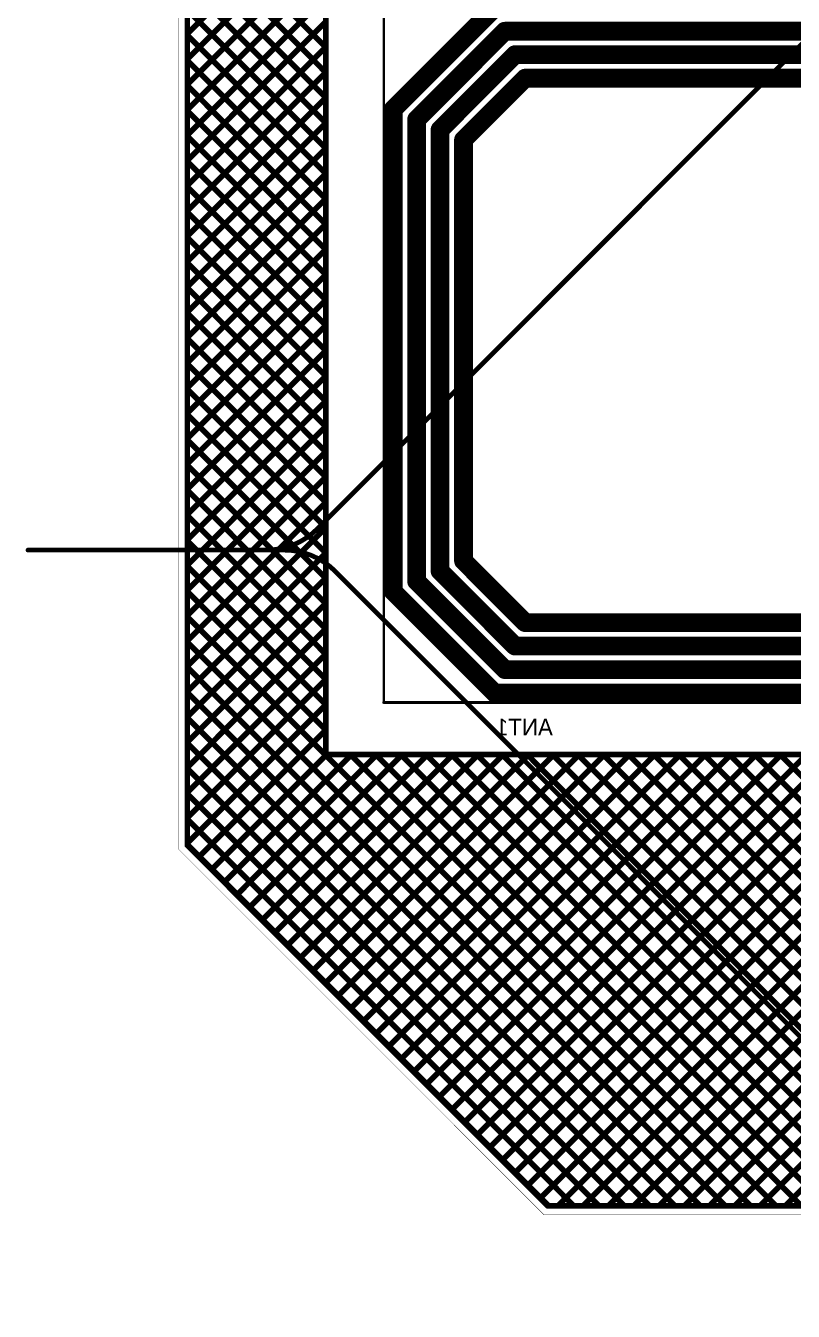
# Model space of a CAD drawing. Header units: millimetres. Extents: x 235 to 830, y 272 to 692.
# Drawn here: x 461.4 to 494.1, y 496.8 to 551.6 of the extents above; entities that cross this region are included whole.
import ezdxf

# ---------------------------------------------------------------- set-up
doc = ezdxf.new("R2010")
doc.units = ezdxf.units.MM
for name, color, linetype in [('BottomLayer', 5, 'Continuous'), ('BottomOverlay', 54, 'Continuous'), ('KeepOutLayer', 6, 'Continuous'), ('Mechanical1', 6, 'Continuous'), ('Mechanical2', 216, 'Continuous'), ('Mechanical4', 56, 'Continuous'), ('TopLayer', 1, 'Continuous')]:
    doc.layers.add(name, color=color, linetype=linetype)

# ---------------------------------------------------------------- blocks, each defined once
blk = doc.blocks.new('ANTENNA_NFC_60MMX30MM_B_1')
at = {"layer": 'BottomLayer', "const_width": 0.8}
for points in [[(-29.6, 10.272), (-25.272, 14.6)], [(-25.272, 14.6), (0, 14.6)], [(0, 14.6), (1, 13.6)], [(1.651, 14.6), (25.272, 14.6)], [(25.272, 14.6), (29.6, 10.272)], [(-28.6, 9.838), (-24.838, 13.6)], [(-24.838, 13.6), (-0.492, 13.6)], [(-0.492, 13.6), (0.508, 12.6)], [(1, 13.6), (24.838, 13.6)], [(24.838, 13.6), (28.6, 9.838)], [(-27.6, 9.404), (-24.404, 12.6)], [(-24.404, 12.6), (-1, 12.6)], [(-1, 12.6), (0, 11.6)], [(0.508, 12.6), (24.404, 12.6)], [(24.404, 12.6), (27.6, 9.404)], [(-26.6, 8.97), (-23.97, 11.6)], [(-23.97, 11.6), (-1.651, 11.6)], [(0, 11.6), (23.97, 11.6)], [(23.97, 11.6), (26.6, 8.97)], [(-29.6, -10.272), (-29.6, 10.272)], [(29.6, 10.272), (29.6, -10.272)], [(-28.6, -9.838), (-28.6, 9.838)], [(28.6, -9.838), (28.6, 9.838)], [(-27.6, -9.404), (-27.6, 9.404)], [(-26.6, -8.97), (-26.6, 8.97)], [(26.6, -8.97), (26.6, 8.97)], [(27.6, -9.404), (27.6, 9.404)], [(-26.6, -8.97), (-23.97, -11.6)], [(23.97, -11.6), (26.6, -8.97)], [(-27.6, -9.404), (-24.404, -12.6)], [(24.404, -12.6), (27.6, -9.404)], [(-28.6, -9.838), (-24.838, -13.6)], [(24.838, -13.6), (28.6, -9.838)], [(-29.6, -10.272), (-25.272, -14.6)], [(25.272, -14.6), (29.6, -10.272)], [(-23.97, -11.6), (-15.494, -11.6)], [(15.494, -11.6), (23.97, -11.6)], [(-24.404, -12.6), (24.404, -12.6)], [(-24.838, -13.6), (24.838, -13.6)], [(-25.272, -14.6), (25.272, -14.6)]]:
    blk.add_lwpolyline(points, dxfattribs=at)
at = {"layer": 'BottomLayer', "const_width": 0.4}
for points in [[(-25.472, 14.6, 1), (-25.072, 14.6, 1)], [(-25.472, 14.6, 1), (-25.072, 14.6, 1)], [(-0.2, 14.6, 1), (0.2, 14.6, 1)], [(-0.2, 14.6, 1), (0.2, 14.6, 1)], [(1.451, 14.6, 1), (1.851, 14.6, 1)], [(25.072, 14.6, 1), (25.472, 14.6, 1)], [(25.072, 14.6, 1), (25.472, 14.6, 1)], [(-25.038, 13.6, 1), (-24.638, 13.6, 1)], [(-25.038, 13.6, 1), (-24.638, 13.6, 1)], [(-0.692, 13.6, 1), (-0.292, 13.6, 1)], [(-0.692, 13.6, 1), (-0.292, 13.6, 1)], [(0.8, 13.6, 1), (1.2, 13.6, 1)], [(0.8, 13.6, 1), (1.2, 13.6, 1)], [(24.638, 13.6, 1), (25.038, 13.6, 1)], [(24.638, 13.6, 1), (25.038, 13.6, 1)], [(-24.604, 12.6, 1), (-24.204, 12.6, 1)], [(-24.604, 12.6, 1), (-24.204, 12.6, 1)], [(-1.2, 12.6, 1), (-0.8, 12.6, 1)], [(-1.2, 12.6, 1), (-0.8, 12.6, 1)], [(0.308, 12.6, 1), (0.708, 12.6, 1)], [(0.308, 12.6, 1), (0.708, 12.6, 1)], [(24.204, 12.6, 1), (24.604, 12.6, 1)], [(24.204, 12.6, 1), (24.604, 12.6, 1)], [(-24.17, 11.6, 1), (-23.77, 11.6, 1)], [(-24.17, 11.6, 1), (-23.77, 11.6, 1)], [(-1.851, 11.6, 1), (-1.451, 11.6, 1)], [(-0.2, 11.6, 1), (0.2, 11.6, 1)], [(-0.2, 11.6, 1), (0.2, 11.6, 1)], [(23.77, 11.6, 1), (24.17, 11.6, 1)], [(23.77, 11.6, 1), (24.17, 11.6, 1)], [(-29.8, 10.272, 1), (-29.4, 10.272, 1)], [(-29.8, 10.272, 1), (-29.4, 10.272, 1)], [(29.4, 10.272, 1), (29.8, 10.272, 1)], [(29.4, 10.272, 1), (29.8, 10.272, 1)], [(-28.8, 9.838, 1), (-28.4, 9.838, 1)], [(-28.8, 9.838, 1), (-28.4, 9.838, 1)], [(28.4, 9.838, 1), (28.8, 9.838, 1)], [(28.4, 9.838, 1), (28.8, 9.838, 1)], [(-27.8, 9.404, 1), (-27.4, 9.404, 1)], [(-27.8, 9.404, 1), (-27.4, 9.404, 1)], [(-26.8, 8.97, 1), (-26.4, 8.97, 1)], [(-26.8, 8.97, 1), (-26.4, 8.97, 1)], [(26.4, 8.97, 1), (26.8, 8.97, 1)], [(26.4, 8.97, 1), (26.8, 8.97, 1)], [(27.4, 9.404, 1), (27.8, 9.404, 1)], [(27.4, 9.404, 1), (27.8, 9.404, 1)], [(-26.8, -8.97, 1), (-26.4, -8.97, 1)], [(-26.8, -8.97, 1), (-26.4, -8.97, 1)], [(26.4, -8.97, 1), (26.8, -8.97, 1)], [(26.4, -8.97, 1), (26.8, -8.97, 1)], [(-27.8, -9.404, 1), (-27.4, -9.404, 1)], [(-27.8, -9.404, 1), (-27.4, -9.404, 1)], [(27.4, -9.404, 1), (27.8, -9.404, 1)], [(27.4, -9.404, 1), (27.8, -9.404, 1)], [(-28.8, -9.838, 1), (-28.4, -9.838, 1)], [(-28.8, -9.838, 1), (-28.4, -9.838, 1)], [(28.4, -9.838, 1), (28.8, -9.838, 1)], [(28.4, -9.838, 1), (28.8, -9.838, 1)], [(-29.8, -10.272, 1), (-29.4, -10.272, 1)], [(-29.8, -10.272, 1), (-29.4, -10.272, 1)], [(29.4, -10.272, 1), (29.8, -10.272, 1)], [(29.4, -10.272, 1), (29.8, -10.272, 1)], [(-24.17, -11.6, 1), (-23.77, -11.6, 1)], [(-24.17, -11.6, 1), (-23.77, -11.6, 1)], [(-15.694, -11.6, 1), (-15.294, -11.6, 1)], [(-15.694, -11.6, 1), (-15.294, -11.6, 1)], [(15.294, -11.6, 1), (15.694, -11.6, 1)], [(15.294, -11.6, 1), (15.694, -11.6, 1)], [(23.77, -11.6, 1), (24.17, -11.6, 1)], [(23.77, -11.6, 1), (24.17, -11.6, 1)], [(-24.604, -12.6, 1), (-24.204, -12.6, 1)], [(-24.604, -12.6, 1), (-24.204, -12.6, 1)], [(24.204, -12.6, 1), (24.604, -12.6, 1)], [(24.204, -12.6, 1), (24.604, -12.6, 1)], [(-25.038, -13.6, 1), (-24.638, -13.6, 1)], [(-25.038, -13.6, 1), (-24.638, -13.6, 1)], [(24.638, -13.6, 1), (25.038, -13.6, 1)], [(24.638, -13.6, 1), (25.038, -13.6, 1)], [(-25.472, -14.6, 1), (-25.072, -14.6, 1)], [(-25.472, -14.6, 1), (-25.072, -14.6, 1)], [(25.072, -14.6, 1), (25.472, -14.6, 1)], [(25.072, -14.6, 1), (25.472, -14.6, 1)]]:
    blk.add_lwpolyline(points, format="xyb", close=True, dxfattribs=at)
at = {"layer": 'Mechanical1'}
for points, const_width in [([(-30, 15), (30, 15)], 0.127), ([(-30, -15), (-30, 15)], 0.1), ([(30, -15), (30, 15)], 0.1), ([(-30, -15), (30, -15)], 0.127)]:
    blk.add_lwpolyline(points, dxfattribs=dict(at, const_width=const_width))
for points, const_width in [([(-30.032, 15, 1), (-29.968, 15, 1)], 0.0635), ([(-30.025, 15, 1), (-29.975, 15, 1)], 0.05), ([(29.968, 15, 1), (30.032, 15, 1)], 0.0635), ([(29.975, 15, 1), (30.025, 15, 1)], 0.05), ([(-30.032, -15, 1), (-29.968, -15, 1)], 0.0635), ([(-30.025, -15, 1), (-29.975, -15, 1)], 0.05), ([(29.968, -15, 1), (30.032, -15, 1)], 0.0635), ([(29.975, -15, 1), (30.025, -15, 1)], 0.05)]:
    blk.add_lwpolyline(points, format="xyb", close=True, dxfattribs=dict(at, const_width=const_width))
at = {"layer": 'TopLayer', "const_width": 0.8}
for points in [[(-1.349, 11.6), (1.651, 14.6)], [(-1.651, 11.6), (-1.349, 11.6)]]:
    blk.add_lwpolyline(points, dxfattribs=at)
at = {"layer": 'TopLayer', "const_width": 0.4}
for points in [[(1.451, 14.6, 1), (1.851, 14.6, 1)], [(-1.851, 11.6, 1), (-1.451, 11.6, 1)], [(-1.549, 11.6, 1), (-1.149, 11.6, 1)], [(-1.549, 11.6, 1), (-1.149, 11.6, 1)]]:
    blk.add_lwpolyline(points, format="xyb", close=True, dxfattribs=at)

msp = doc.modelspace()

# ---------------------------------------------------------------- linework, layer by layer
at = {"layer": 'BottomLayer'}
for p, q in [((474.164, 554.902), (474.164, 520.533)), ((474.164, 520.533), (538.934, 520.533))]:
    msp.add_line(p, q, dxfattribs=at)
at = {"layer": 'BottomLayer', "const_width": 0.8}
for points in [[(490.528, 526.149), (491.137, 526.149)], [(491.137, 526.149), (497.121, 526.149)]]:
    msp.add_lwpolyline(points, dxfattribs=at)
at = {"layer": 'BottomLayer', "const_width": 0.4}
for points in [[(490.328, 526.149, 1), (490.728, 526.149, 1)], [(490.937, 526.149, 1), (491.337, 526.149, 1)], [(490.937, 526.149, 1), (491.337, 526.149, 1)]]:
    msp.add_lwpolyline(points, format="xyb", close=True, dxfattribs=at)
at = {"layer": 'KeepOutLayer', "const_width": 0.0127}
for points in [[(467.874, 520.603), (467.874, 565.086)], [(467.874, 516.502), (467.874, 520.603)], [(467.874, 516.502), (483.458, 500.918)], [(483.458, 500.918), (512.284, 500.918)]]:
    msp.add_lwpolyline(points, dxfattribs=at)
at = {"layer": 'KeepOutLayer', "const_width": 0.00635}
for points in [[(467.871, 520.603, 1), (467.877, 520.603, 1)], [(467.871, 520.603, 1), (467.877, 520.603, 1)], [(467.871, 516.502, 1), (467.877, 516.502, 1)], [(467.871, 516.502, 1), (467.877, 516.502, 1)], [(483.455, 500.918, 1), (483.461, 500.918, 1)], [(483.455, 500.918, 1), (483.461, 500.918, 1)]]:
    msp.add_lwpolyline(points, format="xyb", close=True, dxfattribs=at)
at = {"layer": 'Mechanical2', "const_width": 0.203}
for points in [[(473.792, 530.137), (514.526, 570.871)], [(461.464, 529.239), (471.624, 529.239)], [(470.354, 529.239), (472.386, 529.239)], [(474.554, 528.341), (520.256, 482.639)]]:
    msp.add_lwpolyline(points, dxfattribs=at)
for points in [[(473.792, 530.137, -0.198912), (471.624, 529.239)], [(472.386, 529.239, -0.198912), (474.554, 528.341)]]:
    msp.add_lwpolyline(points, format="xyb", dxfattribs=at)
at = {"layer": 'Mechanical2', "const_width": 0.102}
for points in [[(473.741, 530.137, 1), (473.843, 530.137, 1)], [(473.741, 530.137, 1), (473.843, 530.137, 1)], [(461.413, 529.239, 1), (461.515, 529.239, 1)], [(470.303, 529.239, 1), (470.405, 529.239, 1)], [(471.573, 529.239, 1), (471.675, 529.239, 1)], [(471.573, 529.239, 1), (471.675, 529.239, 1)], [(472.335, 529.239, 1), (472.437, 529.239, 1)], [(472.335, 529.239, 1), (472.437, 529.239, 1)], [(474.503, 528.341, 1), (474.605, 528.341, 1)], [(474.503, 528.341, 1), (474.605, 528.341, 1)]]:
    msp.add_lwpolyline(points, format="xyb", close=True, dxfattribs=at)
at = {"layer": 'Mechanical4', "const_width": 0.0127}
for points in [[(467.874, 520.603), (467.874, 565.086)], [(467.874, 516.502), (467.874, 520.603)], [(467.874, 516.502), (483.458, 500.918)], [(483.458, 500.918), (512.284, 500.918)]]:
    msp.add_lwpolyline(points, dxfattribs=at)
at = {"layer": 'Mechanical4', "const_width": 0.00635}
for points in [[(467.871, 520.603, 1), (467.877, 520.603, 1)], [(467.871, 520.603, 1), (467.877, 520.603, 1)], [(467.871, 516.502, 1), (467.877, 516.502, 1)], [(467.871, 516.502, 1), (467.877, 516.502, 1)], [(483.455, 500.918, 1), (483.461, 500.918, 1)], [(483.455, 500.918, 1), (483.461, 500.918, 1)]]:
    msp.add_lwpolyline(points, format="xyb", close=True, dxfattribs=at)
at = {"layer": 'TopLayer'}
for p, q in [((474.164, 554.902), (474.164, 520.533)), ((474.164, 520.533), (538.934, 520.533))]:
    msp.add_line(p, q, dxfattribs=at)
at = {"layer": 'TopLayer', "const_width": 0.241}
for points in [[(468.255, 551.233), (481.728, 564.705)], [(468.255, 550.155), (482.805, 564.705)], [(468.255, 549.077), (483.883, 564.705)], [(468.255, 520.603), (468.255, 564.705)], [(468.255, 556.572), (474.164, 550.663)], [(468.255, 555.494), (474.164, 549.585)], [(474.164, 520.533), (474.164, 554.902)], [(468.255, 554.416), (474.164, 548.507)], [(468.255, 548), (474.164, 553.909)], [(468.255, 553.339), (474.164, 547.43)], [(468.255, 546.922), (474.164, 552.831)], [(468.255, 552.261), (474.164, 546.352)], [(468.255, 545.845), (474.164, 551.754)], [(468.255, 551.184), (474.164, 545.275)], [(468.255, 544.767), (474.164, 550.676)], [(468.255, 550.106), (474.164, 544.197)], [(468.255, 543.689), (474.164, 549.598)], [(468.255, 549.028), (474.164, 543.119)], [(468.255, 542.612), (474.164, 548.521)], [(468.255, 547.951), (474.164, 542.042)], [(468.255, 541.534), (474.164, 547.443)], [(468.255, 546.873), (474.164, 540.964)], [(468.255, 540.456), (474.164, 546.365)], [(468.255, 545.795), (474.164, 539.886)], [(468.255, 539.379), (474.164, 545.288)], [(468.255, 544.718), (474.164, 538.809)], [(468.255, 538.301), (474.164, 544.21)], [(468.255, 543.64), (474.164, 537.731)], [(468.255, 537.223), (474.164, 543.132)], [(468.255, 542.563), (474.164, 536.654)], [(468.255, 536.146), (474.164, 542.055)], [(468.255, 541.485), (474.164, 535.576)], [(468.255, 535.068), (474.164, 540.977)], [(468.255, 540.407), (474.164, 534.498)], [(468.255, 533.991), (474.164, 539.9)], [(468.255, 539.33), (474.164, 533.421)], [(468.255, 532.913), (474.164, 538.822)], [(468.255, 538.252), (474.164, 532.343)], [(468.255, 531.835), (474.164, 537.744)], [(468.255, 537.174), (474.164, 531.265)], [(468.255, 530.758), (474.164, 536.667)], [(468.255, 536.097), (474.164, 530.188)], [(468.255, 529.68), (474.164, 535.589)], [(468.255, 535.019), (474.164, 529.11)], [(468.255, 528.602), (474.164, 534.511)], [(468.255, 533.941), (474.164, 528.032)], [(468.255, 527.525), (474.164, 533.434)], [(468.255, 532.864), (474.164, 526.955)], [(468.255, 532.864), (474.164, 526.955)], [(468.255, 526.447), (474.164, 532.356)], [(468.255, 531.786), (474.164, 525.877)], [(468.255, 525.37), (474.164, 531.279)], [(468.255, 530.709), (474.164, 524.8)], [(468.255, 524.292), (474.164, 530.201)], [(468.255, 529.631), (474.164, 523.722)], [(468.255, 523.214), (474.164, 529.123)], [(468.255, 528.553), (474.164, 522.644)], [(468.255, 522.137), (474.164, 528.046)], [(468.255, 527.476), (474.164, 521.567)], [(468.255, 521.059), (474.164, 526.968)], [(468.255, 526.398), (493.355, 501.299)], [(468.255, 519.981), (474.164, 525.89)], [(468.255, 525.32), (492.277, 501.299)], [(468.255, 518.904), (474.164, 524.813)], [(468.255, 524.243), (491.199, 501.299)], [(468.255, 517.826), (474.164, 523.735)], [(468.255, 523.165), (490.122, 501.299)], [(468.255, 516.748), (474.164, 522.657)], [(468.255, 522.088), (489.044, 501.299)], [(468.749, 516.165), (474.164, 521.58)], [(468.255, 521.01), (487.966, 501.299)], [(468.255, 516.659), (468.255, 520.603)], [(469.288, 515.626), (474.195, 520.533)], [(469.827, 515.088), (475.273, 520.533)], [(470.366, 514.549), (476.35, 520.533)], [(470.905, 514.01), (477.428, 520.533)], [(471.443, 513.471), (478.505, 520.533)], [(471.982, 512.932), (479.583, 520.533)], [(472.521, 512.393), (480.661, 520.533)], [(473.06, 511.855), (481.738, 520.533)], [(473.599, 511.316), (482.816, 520.533)], [(474.138, 510.777), (483.894, 520.533)], [(474.164, 520.533), (498.719, 520.533)], [(474.676, 510.238), (484.971, 520.533)], [(475.198, 520.533), (494.432, 501.299)], [(475.215, 509.699), (486.049, 520.533)], [(475.754, 509.161), (487.127, 520.533)], [(476.275, 520.533), (495.51, 501.299)], [(476.293, 508.622), (488.204, 520.533)], [(476.832, 508.083), (489.282, 520.533)], [(477.353, 520.533), (496.587, 501.299)], [(477.37, 507.544), (490.359, 520.533)], [(477.909, 507.005), (491.437, 520.533)], [(478.431, 520.533), (497.665, 501.299)], [(478.448, 506.466), (492.515, 520.533)], [(478.987, 505.928), (493.592, 520.533)], [(479.508, 520.533), (498.743, 501.299)], [(479.526, 505.389), (494.67, 520.533)], [(480.065, 504.85), (495.748, 520.533)], [(480.586, 520.533), (499.82, 501.299)], [(480.586, 520.533), (499.82, 501.299)], [(480.603, 504.311), (496.825, 520.533)], [(481.664, 520.533), (500.898, 501.299)], [(482.741, 520.533), (501.976, 501.299)], [(483.819, 520.533), (503.053, 501.299)], [(484.896, 520.533), (504.131, 501.299)], [(485.974, 520.533), (505.208, 501.299)], [(487.052, 520.533), (506.286, 501.299)], [(488.129, 520.533), (507.364, 501.299)], [(489.207, 520.533), (508.441, 501.299)], [(490.285, 520.533), (498.217, 512.601)], [(491.362, 520.533), (498.274, 513.622)], [(492.44, 520.533), (495.769, 517.204)], [(493.517, 520.533), (495.792, 518.259)], [(468.255, 519.932), (486.889, 501.299)], [(468.255, 518.855), (485.811, 501.299)], [(481.142, 503.772), (495.792, 518.422)], [(468.255, 517.777), (484.733, 501.299)], [(481.681, 503.234), (495.816, 517.368)], [(468.255, 516.699), (483.656, 501.299)], [(468.255, 516.659), (483.616, 501.299)], [(482.22, 502.695), (496.197, 516.672)], [(482.759, 502.156), (496.736, 516.134)], [(483.297, 501.617), (497.275, 515.595)], [(484.057, 501.299), (498.135, 515.377)], [(485.134, 501.299), (499.213, 515.377)], [(486.212, 501.299), (498.217, 513.304)], [(487.289, 501.299), (498.273, 512.282)], [(488.367, 501.299), (498.786, 511.718)], [(489.445, 501.299), (499.325, 511.179)], [(490.522, 501.299), (500.072, 510.849)], [(491.6, 501.299), (501.15, 510.849)], [(492.678, 501.299), (502.228, 510.849)], [(493.755, 501.299), (503.305, 510.849)], [(483.616, 501.299), (512.283, 501.299)]]:
    msp.add_lwpolyline(points, dxfattribs=at)
at = {"layer": 'TopLayer', "const_width": 0.121}
for points in [[(468.195, 551.233, 1), (468.315, 551.233, 1)], [(468.195, 551.184, 1), (468.315, 551.184, 1)], [(474.104, 550.676, 1), (474.224, 550.676, 1)], [(474.104, 550.663, 1), (474.224, 550.663, 1)], [(468.195, 550.155, 1), (468.315, 550.155, 1)], [(468.195, 550.106, 1), (468.315, 550.106, 1)], [(474.104, 549.598, 1), (474.224, 549.598, 1)], [(474.104, 549.585, 1), (474.224, 549.585, 1)], [(468.195, 549.077, 1), (468.315, 549.077, 1)], [(468.195, 549.028, 1), (468.315, 549.028, 1)], [(474.104, 548.521, 1), (474.224, 548.521, 1)], [(474.104, 548.507, 1), (474.224, 548.507, 1)], [(468.195, 548, 1), (468.315, 548, 1)], [(468.195, 547.951, 1), (468.315, 547.951, 1)], [(474.104, 547.443, 1), (474.224, 547.443, 1)], [(474.104, 547.43, 1), (474.224, 547.43, 1)], [(468.195, 546.922, 1), (468.315, 546.922, 1)], [(468.195, 546.873, 1), (468.315, 546.873, 1)], [(474.104, 546.365, 1), (474.224, 546.365, 1)], [(474.104, 546.352, 1), (474.224, 546.352, 1)], [(468.195, 545.845, 1), (468.315, 545.845, 1)], [(468.195, 545.795, 1), (468.315, 545.795, 1)], [(474.104, 545.288, 1), (474.224, 545.288, 1)], [(474.104, 545.275, 1), (474.224, 545.275, 1)], [(468.195, 544.767, 1), (468.315, 544.767, 1)], [(468.195, 544.718, 1), (468.315, 544.718, 1)], [(474.104, 544.21, 1), (474.224, 544.21, 1)], [(474.104, 544.197, 1), (474.224, 544.197, 1)], [(468.195, 543.689, 1), (468.315, 543.689, 1)], [(468.195, 543.64, 1), (468.315, 543.64, 1)], [(474.104, 543.132, 1), (474.224, 543.132, 1)], [(474.104, 543.119, 1), (474.224, 543.119, 1)], [(468.195, 542.612, 1), (468.315, 542.612, 1)], [(468.195, 542.563, 1), (468.315, 542.563, 1)], [(474.104, 542.055, 1), (474.224, 542.055, 1)], [(474.104, 542.042, 1), (474.224, 542.042, 1)], [(468.195, 541.534, 1), (468.315, 541.534, 1)], [(468.195, 541.485, 1), (468.315, 541.485, 1)], [(474.104, 540.977, 1), (474.224, 540.977, 1)], [(474.104, 540.964, 1), (474.224, 540.964, 1)], [(468.195, 540.456, 1), (468.315, 540.456, 1)], [(468.195, 540.407, 1), (468.315, 540.407, 1)], [(474.104, 539.9, 1), (474.224, 539.9, 1)], [(474.104, 539.886, 1), (474.224, 539.886, 1)], [(468.195, 539.379, 1), (468.315, 539.379, 1)], [(468.195, 539.33, 1), (468.315, 539.33, 1)], [(474.104, 538.822, 1), (474.224, 538.822, 1)], [(474.104, 538.809, 1), (474.224, 538.809, 1)], [(468.195, 538.301, 1), (468.315, 538.301, 1)], [(468.195, 538.252, 1), (468.315, 538.252, 1)], [(474.104, 537.744, 1), (474.224, 537.744, 1)], [(474.104, 537.731, 1), (474.224, 537.731, 1)], [(468.195, 537.223, 1), (468.315, 537.223, 1)], [(468.195, 537.174, 1), (468.315, 537.174, 1)], [(474.104, 536.667, 1), (474.224, 536.667, 1)], [(474.104, 536.654, 1), (474.224, 536.654, 1)], [(468.195, 536.146, 1), (468.315, 536.146, 1)], [(468.195, 536.097, 1), (468.315, 536.097, 1)], [(468.195, 535.068, 1), (468.315, 535.068, 1)], [(474.104, 535.589, 1), (474.224, 535.589, 1)], [(474.104, 535.576, 1), (474.224, 535.576, 1)], [(468.195, 535.019, 1), (468.315, 535.019, 1)], [(468.195, 533.991, 1), (468.315, 533.991, 1)], [(474.104, 534.511, 1), (474.224, 534.511, 1)], [(474.104, 534.498, 1), (474.224, 534.498, 1)], [(468.195, 533.941, 1), (468.315, 533.941, 1)], [(474.104, 533.434, 1), (474.224, 533.434, 1)], [(468.195, 532.913, 1), (468.315, 532.913, 1)], [(474.104, 533.421, 1), (474.224, 533.421, 1)], [(468.195, 532.864, 1), (468.315, 532.864, 1)], [(468.195, 532.864, 1), (468.315, 532.864, 1)], [(474.104, 532.356, 1), (474.224, 532.356, 1)], [(474.104, 532.343, 1), (474.224, 532.343, 1)], [(468.195, 531.835, 1), (468.315, 531.835, 1)], [(468.195, 531.786, 1), (468.315, 531.786, 1)], [(474.104, 531.279, 1), (474.224, 531.279, 1)], [(474.104, 531.265, 1), (474.224, 531.265, 1)], [(468.195, 530.758, 1), (468.315, 530.758, 1)], [(468.195, 530.709, 1), (468.315, 530.709, 1)], [(474.104, 530.201, 1), (474.224, 530.201, 1)], [(474.104, 530.188, 1), (474.224, 530.188, 1)], [(468.195, 529.68, 1), (468.315, 529.68, 1)], [(468.195, 529.631, 1), (468.315, 529.631, 1)], [(474.104, 529.123, 1), (474.224, 529.123, 1)], [(474.104, 529.11, 1), (474.224, 529.11, 1)], [(468.195, 528.602, 1), (468.315, 528.602, 1)], [(468.195, 528.553, 1), (468.315, 528.553, 1)], [(474.104, 528.046, 1), (474.224, 528.046, 1)], [(474.104, 528.032, 1), (474.224, 528.032, 1)], [(468.195, 527.525, 1), (468.315, 527.525, 1)], [(468.195, 527.476, 1), (468.315, 527.476, 1)], [(474.104, 526.968, 1), (474.224, 526.968, 1)], [(474.104, 526.955, 1), (474.224, 526.955, 1)], [(474.104, 526.955, 1), (474.224, 526.955, 1)], [(468.195, 526.447, 1), (468.315, 526.447, 1)], [(468.195, 526.398, 1), (468.315, 526.398, 1)], [(474.104, 525.89, 1), (474.224, 525.89, 1)], [(474.104, 525.877, 1), (474.224, 525.877, 1)], [(468.195, 525.37, 1), (468.315, 525.37, 1)], [(468.195, 525.32, 1), (468.315, 525.32, 1)], [(474.104, 524.813, 1), (474.224, 524.813, 1)], [(474.104, 524.8, 1), (474.224, 524.8, 1)], [(468.195, 524.292, 1), (468.315, 524.292, 1)], [(468.195, 524.243, 1), (468.315, 524.243, 1)], [(474.104, 523.735, 1), (474.224, 523.735, 1)], [(474.104, 523.722, 1), (474.224, 523.722, 1)], [(468.195, 523.214, 1), (468.315, 523.214, 1)], [(468.195, 523.165, 1), (468.315, 523.165, 1)], [(474.104, 522.657, 1), (474.224, 522.657, 1)], [(474.104, 522.644, 1), (474.224, 522.644, 1)], [(468.195, 522.137, 1), (468.315, 522.137, 1)], [(468.195, 522.088, 1), (468.315, 522.088, 1)], [(474.104, 521.58, 1), (474.224, 521.58, 1)], [(474.104, 521.567, 1), (474.224, 521.567, 1)], [(468.195, 521.059, 1), (468.315, 521.059, 1)], [(468.195, 521.01, 1), (468.315, 521.01, 1)], [(468.195, 520.603, 1), (468.315, 520.603, 1)], [(468.195, 520.603, 1), (468.315, 520.603, 1)], [(474.104, 520.533, 1), (474.224, 520.533, 1)], [(474.104, 520.533, 1), (474.224, 520.533, 1)], [(474.135, 520.533, 1), (474.255, 520.533, 1)], [(475.137, 520.533, 1), (475.258, 520.533, 1)], [(475.212, 520.533, 1), (475.333, 520.533, 1)], [(476.215, 520.533, 1), (476.336, 520.533, 1)], [(476.29, 520.533, 1), (476.411, 520.533, 1)], [(477.293, 520.533, 1), (477.413, 520.533, 1)], [(477.368, 520.533, 1), (477.488, 520.533, 1)], [(478.37, 520.533, 1), (478.491, 520.533, 1)], [(478.445, 520.533, 1), (478.566, 520.533, 1)], [(479.448, 520.533, 1), (479.569, 520.533, 1)], [(479.523, 520.533, 1), (479.643, 520.533, 1)], [(480.526, 520.533, 1), (480.646, 520.533, 1)], [(480.526, 520.533, 1), (480.646, 520.533, 1)], [(480.6, 520.533, 1), (480.721, 520.533, 1)], [(481.603, 520.533, 1), (481.724, 520.533, 1)], [(481.678, 520.533, 1), (481.799, 520.533, 1)], [(482.681, 520.533, 1), (482.801, 520.533, 1)], [(482.756, 520.533, 1), (482.876, 520.533, 1)], [(483.758, 520.533, 1), (483.879, 520.533, 1)], [(483.833, 520.533, 1), (483.954, 520.533, 1)], [(484.836, 520.533, 1), (484.957, 520.533, 1)], [(484.911, 520.533, 1), (485.032, 520.533, 1)], [(485.914, 520.533, 1), (486.034, 520.533, 1)], [(485.989, 520.533, 1), (486.109, 520.533, 1)], [(486.991, 520.533, 1), (487.112, 520.533, 1)], [(487.066, 520.533, 1), (487.187, 520.533, 1)], [(488.069, 520.533, 1), (488.19, 520.533, 1)], [(488.144, 520.533, 1), (488.264, 520.533, 1)], [(489.147, 520.533, 1), (489.267, 520.533, 1)], [(489.221, 520.533, 1), (489.342, 520.533, 1)], [(490.224, 520.533, 1), (490.345, 520.533, 1)], [(490.299, 520.533, 1), (490.42, 520.533, 1)], [(491.302, 520.533, 1), (491.423, 520.533, 1)], [(491.377, 520.533, 1), (491.497, 520.533, 1)], [(492.38, 520.533, 1), (492.5, 520.533, 1)], [(492.454, 520.533, 1), (492.575, 520.533, 1)], [(493.457, 520.533, 1), (493.578, 520.533, 1)], [(493.532, 520.533, 1), (493.653, 520.533, 1)], [(468.195, 519.981, 1), (468.315, 519.981, 1)], [(468.195, 519.932, 1), (468.315, 519.932, 1)], [(468.195, 518.904, 1), (468.315, 518.904, 1)], [(468.195, 518.855, 1), (468.315, 518.855, 1)], [(468.195, 517.826, 1), (468.315, 517.826, 1)], [(468.195, 517.777, 1), (468.315, 517.777, 1)], [(468.195, 516.748, 1), (468.315, 516.748, 1)], [(468.195, 516.699, 1), (468.315, 516.699, 1)], [(468.195, 516.659, 1), (468.315, 516.659, 1)], [(468.195, 516.659, 1), (468.315, 516.659, 1)], [(468.689, 516.165, 1), (468.81, 516.165, 1)], [(469.228, 515.626, 1), (469.349, 515.626, 1)], [(469.767, 515.088, 1), (469.887, 515.088, 1)], [(470.306, 514.549, 1), (470.426, 514.549, 1)], [(470.844, 514.01, 1), (470.965, 514.01, 1)], [(471.383, 513.471, 1), (471.504, 513.471, 1)], [(471.922, 512.932, 1), (472.043, 512.932, 1)], [(472.461, 512.393, 1), (472.581, 512.393, 1)], [(473, 511.855, 1), (473.12, 511.855, 1)], [(473.538, 511.316, 1), (473.659, 511.316, 1)], [(474.077, 510.777, 1), (474.198, 510.777, 1)], [(474.616, 510.238, 1), (474.737, 510.238, 1)], [(475.155, 509.699, 1), (475.276, 509.699, 1)], [(475.694, 509.161, 1), (475.814, 509.161, 1)], [(476.233, 508.622, 1), (476.353, 508.622, 1)], [(476.771, 508.083, 1), (476.892, 508.083, 1)], [(477.31, 507.544, 1), (477.431, 507.544, 1)], [(477.849, 507.005, 1), (477.97, 507.005, 1)], [(478.388, 506.466, 1), (478.508, 506.466, 1)], [(478.927, 505.928, 1), (479.047, 505.928, 1)], [(479.465, 505.389, 1), (479.586, 505.389, 1)], [(480.004, 504.85, 1), (480.125, 504.85, 1)], [(480.543, 504.311, 1), (480.664, 504.311, 1)], [(481.082, 503.772, 1), (481.202, 503.772, 1)], [(481.621, 503.234, 1), (481.741, 503.234, 1)], [(482.159, 502.695, 1), (482.28, 502.695, 1)], [(482.698, 502.156, 1), (482.819, 502.156, 1)], [(483.237, 501.617, 1), (483.358, 501.617, 1)], [(483.556, 501.299, 1), (483.676, 501.299, 1)], [(483.556, 501.299, 1), (483.676, 501.299, 1)], [(483.596, 501.299, 1), (483.716, 501.299, 1)], [(483.996, 501.299, 1), (484.117, 501.299, 1)], [(484.673, 501.299, 1), (484.794, 501.299, 1)], [(485.074, 501.299, 1), (485.195, 501.299, 1)], [(485.751, 501.299, 1), (485.871, 501.299, 1)], [(486.151, 501.299, 1), (486.272, 501.299, 1)], [(486.828, 501.299, 1), (486.949, 501.299, 1)], [(487.229, 501.299, 1), (487.35, 501.299, 1)], [(487.906, 501.299, 1), (488.027, 501.299, 1)], [(488.307, 501.299, 1), (488.427, 501.299, 1)], [(488.984, 501.299, 1), (489.104, 501.299, 1)], [(489.384, 501.299, 1), (489.505, 501.299, 1)], [(490.061, 501.299, 1), (490.182, 501.299, 1)], [(490.462, 501.299, 1), (490.583, 501.299, 1)], [(491.139, 501.299, 1), (491.26, 501.299, 1)], [(491.54, 501.299, 1), (491.66, 501.299, 1)], [(492.217, 501.299, 1), (492.337, 501.299, 1)], [(492.617, 501.299, 1), (492.738, 501.299, 1)], [(493.294, 501.299, 1), (493.415, 501.299, 1)], [(493.695, 501.299, 1), (493.816, 501.299, 1)]]:
    msp.add_lwpolyline(points, format="xyb", close=True, dxfattribs=at)

# ---------------------------------------------------------------- block references
msp.add_blockref('ANTENNA_NFC_60MMX30MM_B_1', (506.631, 537.748))

# ---------------------------------------------------------------- texts
at = {"layer": 'BottomOverlay', "text_generation_flag": 2}
msp.add_text('ANT1', height=0.7112, dxfattribs=at).set_placement((483.842, 521.34))

doc.saveas('drawing.dxf')
